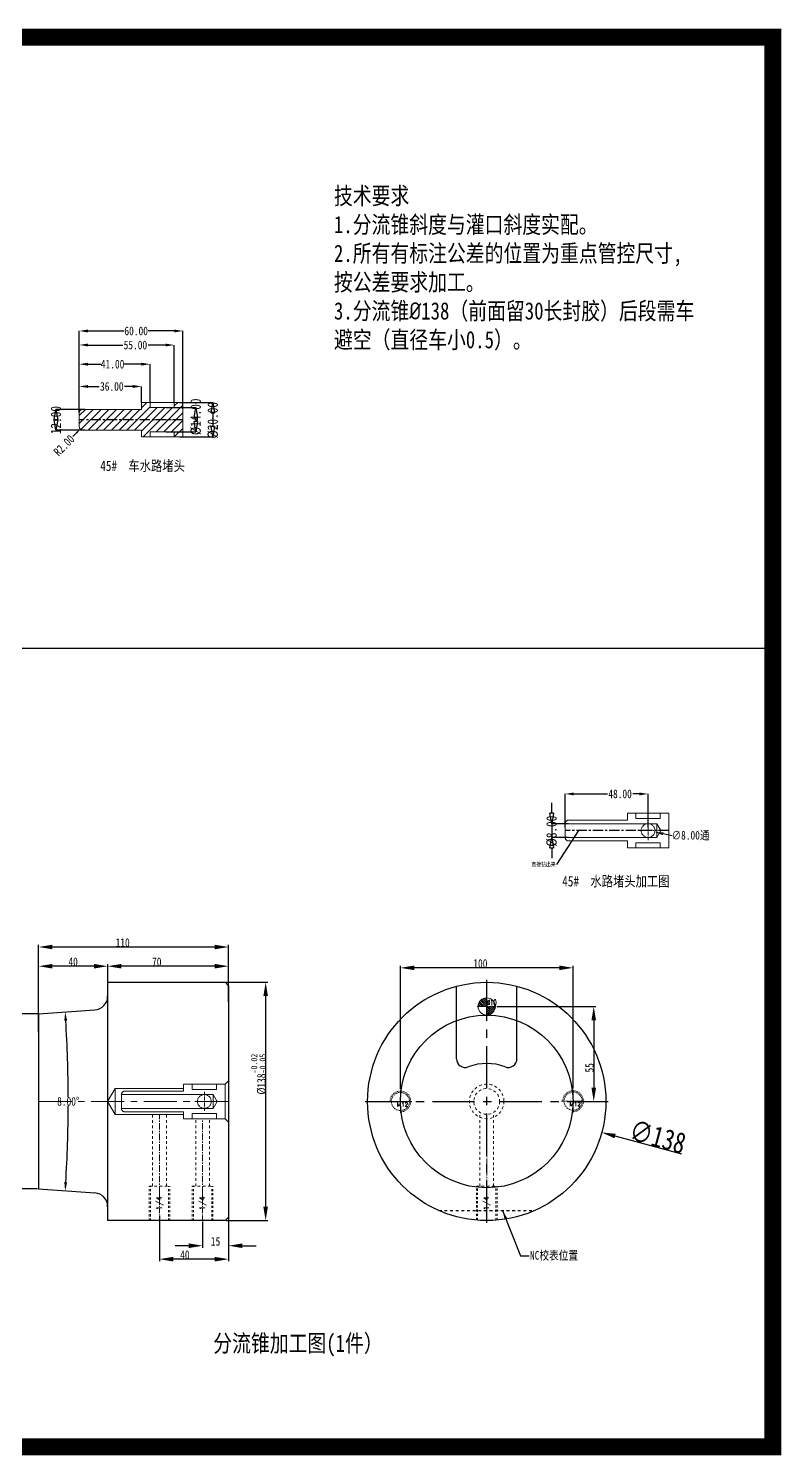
# Model space of a CAD drawing. Header units: millimetres. Extents: x 2673 to 5721, y -10743 to 3474.
# Drawn here: x 3837 to 4273, y 825 to 1651 of the extents above; entities that cross this region are included whole.
import ezdxf
from ezdxf.enums import TextEntityAlignment as Align

# ---------------------------------------------------------------- set-up
doc = ezdxf.new("R2010")
doc.units = ezdxf.units.MM
doc.header["$LTSCALE"] = 16.335
doc.header["$PDMODE"] = 3
doc.header["$PDSIZE"] = 0.3125
for name, pattern in [('CENTER', [0.6, 0.375, -0.075, 0.075, -0.075]), ('HIDDEN', [0.2, 0.1, -0.1]), ('HIDDENX2', [0.75, 0.5, -0.25])]:
    doc.linetypes.add(name, pattern=pattern)
doc.layers.get('0').update_dxf_attribs({"linetype": 'CONTINUOUS'})
doc.layers.get('Defpoints').update_dxf_attribs({"linetype": 'CONTINUOUS'})
for name, color, linetype, lineweight in [('cool', 153, 'HIDDEN', 9), ('dim', 82, 'CONTINUOUS', 9), ('epin', 13, 'CONTINUOUS', 9), ('moldbase', 7, 'CONTINUOUS', 20), ('screw', 33, 'CONTINUOUS', 13), ('虚线', 6, 'HIDDENX2', 13)]:
    doc.layers.add(name, color=color, linetype=linetype, lineweight=lineweight)
doc.layers.add('DEFAULT_2', color=8, linetype='HIDDEN')
doc.styles.get("Standard").update_dxf_attribs({"font": 'txt', "width": 0.8})
doc.styles.add('TXT', font='txt.shx', dxfattribs={"bigfont": 'gbcbig.shx'})
doc.styles.add('TXT05', font='txt.shx', dxfattribs={"width": 0.5, "bigfont": 'gbcbig.shx'})
doc.dimstyles.new('ISO-25', dxfattribs={"dimtxt": 12, "dimasz": 8, "dimexe": 1.25, "dimexo": 0.625, "dimgap": 0, "dimtad": 1, "dimdsep": 46, "dimtxsty": 'Standard', "dimcen": 0, "dimclrd": 4, "dimclre": 4, "dimclrt": 6, "dimazin": 0, "dimtfac": 1, "dimtofl": 0, "dimtmove": 0, "dimatfit": 3, "dimfxl": 0, "dimarcsym": 0})
doc.dimstyles.get("Standard").update_dxf_attribs({"dimtxt": 0.15625, "dimasz": 0.1875, "dimexe": 0.125, "dimexo": 0.0625, "dimtad": 0, "dimtih": 1, "dimtoh": 1, "dimdsep": 46, "dimtxsty": 'Standard', "dimcen": 0.09, "dimadec": 0, "dimazin": 0, "dimtp": 0.01, "dimtm": 0.01, "dimtfac": 1, "dimtofl": 0, "dimtmove": 0, "dimatfit": 3, "dimfxl": 0, "dimtolj": 1, "dimarcsym": 0})
doc.dimstyles.new('STANDARD$0', dxfattribs={"dimscale": 2, "dimtxt": 3, "dimasz": 3, "dimexe": 1.25, "dimexo": 0.625, "dimgap": 0.5, "dimtad": 0, "dimdsep": 46, "dimlunit": 6, "dimtxsty": 'Standard', "dimblk": 'CLOSEDBLANK', "dimcen": 0, "dimclrt": 2, "dimazin": 2, "dimtfac": 2, "dimtmove": 1, "dimatfit": 3, "dimfxl": 0, "dimtolj": 1, "dimtzin": 0, "dimarcsym": 0})

# ---------------------------------------------------------------- blocks, each defined once
blk = doc.blocks.new('*D461')
at = {"color": 4, "lineweight": -2}
for p, q in [((4108.36, 1084.83), (4165.49, 1084.83)), ((4164.24, 1076.83), (4164.24, 1037.83)), ((4151.65, 1029.83), (4165.49, 1029.83))]:
    blk.add_line(p, q, dxfattribs=at)
at = {"color": 4}
for points in [[(4162.91, 1076.83), (4165.58, 1076.83), (4164.24, 1084.83)], [(4162.91, 1037.83), (4165.58, 1037.83), (4164.24, 1029.83)]]:
    blk.add_solid(points, dxfattribs=at)
at = {"layer": 'Defpoints', "color": 0}
for p in [(4107.74, 1084.83), (4151.03, 1029.83), (4164.24, 1029.83)]:
    blk.add_point(p, dxfattribs=at)
at = {"color": 6, "lineweight": 0, "insert": (4161.74, 1049.31), "char_height": 5, "attachment_point": 5, "rotation": 90}
blk.add_mtext('55', dxfattribs=at)
blk = doc.blocks.new('*D462')
at = {"color": 4, "lineweight": -2}
for p, q in [((4052.24, 1037.05), (4052.24, 1108.46)), ((4152.23, 1037.24), (4152.23, 1108.46)), ((4144.23, 1107.21), (4060.24, 1107.21))]:
    blk.add_line(p, q, dxfattribs=at)
at = {"color": 4}
for points in [[(4060.24, 1108.54), (4060.24, 1105.88), (4052.24, 1107.21)], [(4144.23, 1108.54), (4144.23, 1105.88), (4152.23, 1107.21)]]:
    blk.add_solid(points, dxfattribs=at)
at = {"layer": 'Defpoints', "color": 0}
for p in [(4052.24, 1107.21), (4052.24, 1036.43), (4152.23, 1036.61)]:
    blk.add_point(p, dxfattribs=at)
at = {"color": 6, "lineweight": 0, "insert": (4098.57, 1109.71), "char_height": 5, "attachment_point": 5}
blk.add_mtext('100', dxfattribs=at)
blk = doc.blocks.new('screw_m12_g')
at = {"layer": 'screw', "color": 1, "linetype": 'CENTER', "ltscale": 0.24}
for p, q in [((-6.6, 0), (6.6, 0)), ((0, -6.6), (0, 6.6))]:
    blk.add_line(p, q, dxfattribs=at)
at = {"layer": 'screw', "color": 33, "linetype": 'HIDDEN', "ltscale": 0.24}
blk.add_circle((0, 0), 5.25, dxfattribs=at)
at = {"layer": 'screw', "color": 92, "linetype": 'HIDDEN', "ltscale": 0.24}
blk.add_arc((0, 0), 6, 270, 180, dxfattribs=at)
at = {"layer": 'screw', "color": 6, "style": 'TXT'}
blk.add_text('M12', height=2.4, dxfattribs=at).set_placement((-2.04, -3))
blk = doc.blocks.new('epin_ejp_10')
at = {"layer": 'epin'}
h = blk.add_hatch(dxfattribs=at)
h.set_pattern_fill('_ANSI31', color=123, scale=0.25, angle=90, style=0)
h.set_pattern_definition([(135, (-1645.23396, 6741.0989), (-0.56126601, -0.56126601), [])])
h.paths.add_polyline_path([(0, 5, 0.414214), (-5, 0), (0, 0)])
h.paths.add_polyline_path([(5, 0), (0, 0), (0, -5, 0.414214)])
at = {"layer": 'epin', "color": 1, "linetype": 'CENTER', "ltscale": 0.219913}
for p, q in [((-5.5, 0), (5.5, 0)), ((0, -5.5), (0, 5.5))]:
    blk.add_line(p, q, dxfattribs=at)
at = {"layer": 'epin'}
blk.add_circle((0, 0), 5, dxfattribs=at)
at = {"layer": 'epin', "color": 6, "style": 'TXT05', "width": 0.5}
blk.add_text('%%c10', height=3.5, dxfattribs=at).set_placement((0.2, 0.5))
blk = doc.blocks.new('*D480')
at = {"color": 4, "lineweight": -2}
blk.add_line((4209.62, 1183.76), (4204.5, 1184.84), dxfattribs=at)
at = {"color": 4}
blk.add_solid([(4204.67, 1185.66), (4204.32, 1184.03), (4199.61, 1185.88)], dxfattribs=at)
at = {"layer": 'Defpoints', "color": 0}
for p in [(4191.78, 1187.54), (4199.61, 1185.88)]:
    blk.add_point(p, dxfattribs=at)
at = {"color": 6, "insert": (4220.35, 1183.76), "char_height": 5, "attachment_point": 5}
blk.add_mtext('\\A1;∅8.00{\\fSimSun|b0|i0|c134|p2;通}', dxfattribs=at)
blk = doc.blocks.new('*D481')
at = {"color": 4, "lineweight": -2}
for p, q in [((4147.69, 1188.43), (4147.69, 1207.94)), ((4152.69, 1207.94), (4172.14, 1207.94)), ((4190.69, 1207.94), (4186.81, 1207.94)), ((4195.69, 1188.43), (4195.69, 1207.94))]:
    blk.add_line(p, q, dxfattribs=at)
at = {"color": 4}
for points in [[(4152.69, 1208.77), (4152.69, 1207.11), (4147.69, 1207.94)], [(4190.69, 1208.77), (4190.69, 1207.11), (4195.69, 1207.94)]]:
    blk.add_solid(points, dxfattribs=at)
at = {"layer": 'Defpoints', "color": 0}
for p in [(4147.69, 1207.94), (4147.69, 1188.43), (4195.69, 1188.43)]:
    blk.add_point(p, dxfattribs=at)
at = {"color": 6, "insert": (4179.48, 1207.94), "char_height": 5, "attachment_point": 5}
blk.add_mtext('\\A1;48.00', dxfattribs=at)
blk = doc.blocks.new('_ClosedBlank')
at = {"color": 0, "linetype": 'ByBlock', "lineweight": -2}
for p, q in [((-1, 0.17), (0, 0)), ((-1, 0.17), (-1, -0.17)), ((0, 0), (-1, -0.17))]:
    blk.add_line(p, q, dxfattribs=at)
blk = doc.blocks.new('*D466')
at = {"color": 6, "lineweight": -2}
for p, q in [((4139.88, 1196.71), (4139.88, 1202.71)), ((4149.66, 1190.71), (4139.88, 1190.71)), ((4139.88, 1190.71), (4139.88, 1182.71)), ((4149.66, 1182.71), (4139.88, 1182.71)), ((4139.88, 1176.71), (4139.88, 1170.71))]:
    blk.add_line(p, q, dxfattribs=at)
at = {"layer": 'Defpoints', "color": 0}
for p in [(4149.66, 1190.71), (4139.88, 1182.71), (4149.66, 1182.71)]:
    blk.add_point(p, dxfattribs=at)
at = {"color": 6, "lineweight": -2, "xscale": 6, "yscale": 6, "zscale": 6}
for p, rotation in [((4139.88, 1190.71), 270), ((4139.88, 1182.71), 90)]:
    blk.add_blockref('_ClosedBlank', p, dxfattribs=dict(at, rotation=rotation))
at = {"color": 4, "insert": (4139.88, 1186.4), "char_height": 6, "attachment_point": 5, "rotation": 90}
blk.add_mtext('\\A1;%%c8.00', dxfattribs=at)
blk = doc.blocks.new('*D467')
at = {"color": 6, "lineweight": -2}
for p, q in [((3869.47, 1430.68), (3852.76, 1430.68)), ((3869.47, 1418.68), (3852.76, 1418.68))]:
    blk.add_line(p, q, dxfattribs=at)
at = {"layer": 'Defpoints', "color": 0}
for p in [(3869.47, 1430.68), (3852.76, 1418.68), (3869.47, 1418.68)]:
    blk.add_point(p, dxfattribs=at)
at = {"color": 6, "lineweight": -2, "xscale": 6, "yscale": 6, "zscale": 6}
for p, rotation in [((3852.76, 1430.68), 90), ((3852.76, 1418.68), 270)]:
    blk.add_blockref('_ClosedBlank', p, dxfattribs=dict(at, rotation=rotation))
at = {"color": 4, "insert": (3852.76, 1424.45), "char_height": 6, "attachment_point": 5, "rotation": 90}
blk.add_mtext('\\A1;12.00', dxfattribs=at)
blk = doc.blocks.new('*D482')
at = {"color": 4, "lineweight": -2}
for p, q in [((3866.22, 1428.68), (3866.22, 1443.94)), ((3871.22, 1443.94), (3877.76, 1443.94)), ((3897.22, 1443.94), (3892.43, 1443.94)), ((3902.22, 1434.68), (3902.22, 1443.94))]:
    blk.add_line(p, q, dxfattribs=at)
at = {"color": 4}
for points in [[(3871.22, 1444.77), (3871.22, 1443.1), (3866.22, 1443.94)], [(3897.22, 1444.77), (3897.22, 1443.1), (3902.22, 1443.94)]]:
    blk.add_solid(points, dxfattribs=at)
at = {"layer": 'Defpoints', "color": 0}
for p in [(3902.22, 1443.94), (3902.22, 1434.68), (3866.22, 1428.68)]:
    blk.add_point(p, dxfattribs=at)
at = {"color": 6, "insert": (3885.09, 1443.94), "char_height": 5, "attachment_point": 5}
blk.add_mtext('\\A1;36.00', dxfattribs=at)
blk = doc.blocks.new('*D483')
at = {"color": 4, "lineweight": -2}
for p, q in [((3866.22, 1428.68), (3866.22, 1456.84)), ((3871.22, 1456.84), (3878.89, 1456.84)), ((3902.22, 1456.84), (3892.23, 1456.84)), ((3907.22, 1434.68), (3907.22, 1456.84))]:
    blk.add_line(p, q, dxfattribs=at)
at = {"color": 4}
for points in [[(3871.22, 1457.68), (3871.22, 1456.01), (3866.22, 1456.84)], [(3902.22, 1457.68), (3902.22, 1456.01), (3907.22, 1456.84)]]:
    blk.add_solid(points, dxfattribs=at)
at = {"layer": 'Defpoints', "color": 0}
for p in [(3907.22, 1456.84), (3907.22, 1434.68), (3866.22, 1428.68)]:
    blk.add_point(p, dxfattribs=at)
at = {"color": 6, "insert": (3885.56, 1456.84), "char_height": 5, "attachment_point": 5}
blk.add_mtext('\\A1;41.00', dxfattribs=at)
blk = doc.blocks.new('*D484')
at = {"color": 4, "lineweight": -2}
for p, q in [((3866.22, 1428.68), (3866.22, 1467.95)), ((3871.22, 1467.95), (3891.42, 1467.95)), ((3916.22, 1467.95), (3906.09, 1467.95)), ((3921.22, 1434.68), (3921.22, 1467.95))]:
    blk.add_line(p, q, dxfattribs=at)
at = {"color": 4}
for points in [[(3871.22, 1468.78), (3871.22, 1467.12), (3866.22, 1467.95)], [(3916.22, 1468.78), (3916.22, 1467.12), (3921.22, 1467.95)]]:
    blk.add_solid(points, dxfattribs=at)
at = {"layer": 'Defpoints', "color": 0}
for p in [(3921.22, 1467.95), (3921.22, 1434.68), (3866.22, 1428.68)]:
    blk.add_point(p, dxfattribs=at)
at = {"color": 6, "insert": (3898.75, 1467.95), "char_height": 5, "attachment_point": 5}
blk.add_mtext('\\A1;55.00', dxfattribs=at)
blk = doc.blocks.new('*D485')
at = {"color": 4, "lineweight": -2}
for p, q in [((3866.22, 1428.68), (3866.22, 1476.07)), ((3871.22, 1476.07), (3892.19, 1476.07)), ((3921.22, 1476.07), (3906.19, 1476.07)), ((3926.22, 1430.96), (3926.22, 1476.07))]:
    blk.add_line(p, q, dxfattribs=at)
at = {"color": 4}
for points in [[(3871.22, 1476.91), (3871.22, 1475.24), (3866.22, 1476.07)], [(3921.22, 1476.91), (3921.22, 1475.24), (3926.22, 1476.07)]]:
    blk.add_solid(points, dxfattribs=at)
at = {"layer": 'Defpoints', "color": 0}
for p in [(3926.22, 1476.07), (3926.22, 1430.96), (3866.22, 1428.68)]:
    blk.add_point(p, dxfattribs=at)
at = {"color": 6, "insert": (3899.19, 1476.07), "char_height": 5, "attachment_point": 5}
blk.add_mtext('\\A1;60.00', dxfattribs=at)
blk = doc.blocks.new('*D486')
at = {"color": 6, "lineweight": -2}
for p, q in [((3916.58, 1431.68), (3933.76, 1431.68)), ((3933.76, 1425.68), (3933.76, 1423.68)), ((3916.58, 1417.68), (3933.76, 1417.68))]:
    blk.add_line(p, q, dxfattribs=at)
at = {"layer": 'Defpoints', "color": 0}
for p in [(3916.58, 1431.68), (3916.58, 1417.68), (3933.76, 1417.68)]:
    blk.add_point(p, dxfattribs=at)
at = {"color": 6, "lineweight": -2, "xscale": 6, "yscale": 6, "zscale": 6}
for p, rotation in [((3933.76, 1431.68), 90), ((3933.76, 1417.68), 270)]:
    blk.add_blockref('_ClosedBlank', p, dxfattribs=dict(at, rotation=rotation))
at = {"color": 4, "insert": (3933.76, 1426.37), "char_height": 6, "attachment_point": 5, "rotation": 90}
blk.add_mtext('\\A1;%%c14.00', dxfattribs=at)
blk = doc.blocks.new('*D487')
at = {"color": 6, "lineweight": -2}
for p, q in [((3924.29, 1434.68), (3943.64, 1434.68)), ((3943.64, 1428.68), (3943.64, 1420.68)), ((3924.29, 1414.68), (3943.64, 1414.68))]:
    blk.add_line(p, q, dxfattribs=at)
at = {"layer": 'Defpoints', "color": 0}
for p in [(3924.29, 1434.68), (3924.29, 1414.68), (3943.64, 1414.68)]:
    blk.add_point(p, dxfattribs=at)
at = {"color": 6, "lineweight": -2, "xscale": 6, "yscale": 6, "zscale": 6}
for p, rotation in [((3943.64, 1434.68), 90), ((3943.64, 1414.68), 270)]:
    blk.add_blockref('_ClosedBlank', p, dxfattribs=dict(at, rotation=rotation))
at = {"color": 4, "insert": (3943.64, 1424.36), "char_height": 6, "attachment_point": 5, "rotation": 90}
blk.add_mtext('\\A1;%%c20.00', dxfattribs=at)
blk = doc.blocks.new('*D488')
at = {"color": 6, "lineweight": -2}
blk.add_line((3862.59, 1415), (3864.71, 1417.13), dxfattribs=at)
at = {"color": 6}
blk.add_solid([(3864.35, 1417.48), (3865.06, 1416.78), (3866.82, 1419.26)], dxfattribs=at)
at = {"layer": 'Defpoints', "color": 0}
for p in [(3866.82, 1419.26), (3868.22, 1420.68)]:
    blk.add_point(p, dxfattribs=at)
at = {"color": 4, "insert": (3857.43, 1409.79), "char_height": 5, "attachment_point": 5, "rotation": 45.25651}
blk.add_mtext('\\A1;R2.00', dxfattribs=at)
blk = doc.blocks.new('*D504')
at = {"color": 4, "lineweight": -2}
blk.add_line((4215.2, 999.37), (4176.58, 1009.78), dxfattribs=at)
at = {"color": 4}
blk.add_solid([(4176.93, 1011.07), (4176.23, 1008.5), (4168.86, 1011.87)], dxfattribs=at)
at = {"layer": 'Defpoints', "color": 0}
for p in [(4035.61, 1047.79), (4168.86, 1011.87)]:
    blk.add_point(p, dxfattribs=at)
at = {"color": 6, "insert": (4201.32, 1009.33), "char_height": 12, "attachment_point": 5, "rotation": 344.91117}
blk.add_mtext('∅138', dxfattribs=at)
blk = doc.blocks.new('*D505')
at = {"color": 4, "lineweight": -2}
for p, q in [((3882.69, 1086.95), (3882.69, 1109.41)), ((3944.69, 1108.16), (3890.69, 1108.16)), ((3952.69, 1092.45), (3952.69, 1109.41))]:
    blk.add_line(p, q, dxfattribs=at)
at = {"color": 4}
for points in [[(3890.69, 1109.49), (3890.69, 1106.83), (3882.69, 1108.16)], [(3944.69, 1109.49), (3944.69, 1106.83), (3952.69, 1108.16)]]:
    blk.add_solid(points, dxfattribs=at)
at = {"layer": 'Defpoints', "color": 0}
for p in [(3882.69, 1108.16), (3952.69, 1091.83), (3882.69, 1086.33)]:
    blk.add_point(p, dxfattribs=at)
at = {"color": 6, "lineweight": 0, "insert": (3911.14, 1110.66), "char_height": 5, "attachment_point": 5}
blk.add_mtext('70', dxfattribs=at)
blk = doc.blocks.new('*D506')
at = {"color": 4, "lineweight": -2}
for p, q in [((3842.69, 1069.89), (3842.69, 1120.53)), ((3944.69, 1119.28), (3850.69, 1119.28)), ((3952.69, 1087.45), (3952.69, 1120.53))]:
    blk.add_line(p, q, dxfattribs=at)
at = {"color": 4}
for points in [[(3850.69, 1120.61), (3850.69, 1117.94), (3842.69, 1119.28)], [(3944.69, 1120.61), (3944.69, 1117.94), (3952.69, 1119.28)]]:
    blk.add_solid(points, dxfattribs=at)
at = {"layer": 'Defpoints', "color": 0}
for p in [(3842.69, 1119.28), (3952.69, 1086.83), (3842.69, 1069.26)]:
    blk.add_point(p, dxfattribs=at)
at = {"color": 6, "lineweight": 0, "insert": (3891.38, 1121.78), "char_height": 5, "attachment_point": 5}
blk.add_mtext('110', dxfattribs=at)
blk = doc.blocks.new('*D507')
at = {"color": 4, "lineweight": -2}
for p, q in [((3842.69, 1069.89), (3842.69, 1109.41)), ((3874.69, 1108.16), (3850.69, 1108.16)), ((3882.69, 1087.34), (3882.69, 1109.41))]:
    blk.add_line(p, q, dxfattribs=at)
at = {"color": 4}
for points in [[(3850.69, 1109.49), (3850.69, 1106.83), (3842.69, 1108.16)], [(3874.69, 1109.49), (3874.69, 1106.83), (3882.69, 1108.16)]]:
    blk.add_solid(points, dxfattribs=at)
at = {"layer": 'Defpoints', "color": 0}
for p in [(3842.69, 1108.16), (3882.69, 1086.72), (3842.69, 1069.26)]:
    blk.add_point(p, dxfattribs=at)
at = {"color": 6, "lineweight": 0, "insert": (3862.69, 1110.66), "char_height": 5, "attachment_point": 5}
blk.add_mtext('40', dxfattribs=at)
blk = doc.blocks.new('*D508')
at = {"color": 4, "lineweight": -2}
for p, q in [((3951.31, 1098.83), (3975.44, 1098.83)), ((3974.19, 1090.83), (3974.19, 968.83)), ((3951.31, 960.83), (3975.44, 960.83))]:
    blk.add_line(p, q, dxfattribs=at)
at = {"color": 4}
for points in [[(3972.86, 1090.83), (3975.53, 1090.83), (3974.19, 1098.83)], [(3972.86, 968.83), (3975.53, 968.83), (3974.19, 960.83)]]:
    blk.add_solid(points, dxfattribs=at)
at = {"layer": 'Defpoints', "color": 0}
for p in [(3950.69, 1098.83), (3950.69, 960.83), (3974.19, 960.83)]:
    blk.add_point(p, dxfattribs=at)
at = {"color": 6, "lineweight": 0, "insert": (3970.11, 1045.64), "char_height": 5, "attachment_point": 5, "rotation": 90}
blk.add_mtext('%%C138{\\H0.7x;\\S-0.02^ -0.05;}', dxfattribs=at)
blk = doc.blocks.new('*D509')
at = {"color": 4, "lineweight": -2}
for p, q in [((3937.69, 960.2), (3937.69, 945.02)), ((3952.69, 964.17), (3952.69, 945.02)), ((3929.69, 946.27), (3921.69, 946.27)), ((3960.69, 946.27), (3968.69, 946.27))]:
    blk.add_line(p, q, dxfattribs=at)
at = {"color": 4}
for points in [[(3929.69, 947.6), (3929.69, 944.93), (3937.69, 946.27)], [(3960.69, 947.6), (3960.69, 944.93), (3952.69, 946.27)]]:
    blk.add_solid(points, dxfattribs=at)
at = {"layer": 'Defpoints', "color": 0}
for p in [(3937.69, 960.83), (3952.69, 964.79), (3952.69, 946.27)]:
    blk.add_point(p, dxfattribs=at)
at = {"color": 6, "lineweight": 0, "insert": (3945.19, 948.77), "char_height": 5, "attachment_point": 5}
blk.add_mtext('15', dxfattribs=at)
blk = doc.blocks.new('*D510')
at = {"color": 4, "lineweight": -2}
for p, q in [((3912.69, 963.71), (3912.69, 937.23)), ((3952.69, 966.52), (3952.69, 937.23)), ((3944.69, 938.48), (3920.69, 938.48))]:
    blk.add_line(p, q, dxfattribs=at)
at = {"color": 4}
for points in [[(3920.69, 939.81), (3920.69, 937.14), (3912.69, 938.48)], [(3944.69, 939.81), (3944.69, 937.14), (3952.69, 938.48)]]:
    blk.add_solid(points, dxfattribs=at)
at = {"layer": 'Defpoints', "color": 0}
for p in [(3952.69, 967.15), (3912.69, 964.33), (3912.69, 938.48)]:
    blk.add_point(p, dxfattribs=at)
at = {"color": 6, "lineweight": 0, "insert": (3927.42, 940.98), "char_height": 5, "attachment_point": 5}
blk.add_mtext('40', dxfattribs=at)
blk = doc.blocks.new('*D511')
at = {"color": 4, "lineweight": -2}
for p, q in [((3842.06, 1080.53), (3828.81, 1080.53)), ((3830.06, 1072.53), (3830.06, 987.13)), ((3842.06, 979.13), (3828.81, 979.13))]:
    blk.add_line(p, q, dxfattribs=at)
at = {"color": 4}
for points in [[(3828.73, 1072.53), (3831.4, 1072.53), (3830.06, 1080.53)], [(3828.73, 987.13), (3831.4, 987.13), (3830.06, 979.13)]]:
    blk.add_solid(points, dxfattribs=at)
at = {"layer": 'Defpoints', "color": 0}
for p in [(3842.69, 1080.53), (3830.06, 979.13), (3842.69, 979.13)]:
    blk.add_point(p, dxfattribs=at)
at = {"color": 6, "lineweight": 0, "insert": (3827.56, 1031.02), "char_height": 5, "attachment_point": 5, "rotation": 90}
blk.add_mtext('%%c101.4', dxfattribs=at)
blk = doc.blocks.new('*D512')
at = {"color": 4, "lineweight": -2}
for start, end in [(0.19285, 3.61401), (356.3857, 359.80686)]:
    blk.add_arc((3117.68, 1029.83), 742.2, start, end, dxfattribs=at)
at = {"color": 4}
for points in [[(3857.57, 1076.56), (3859.24, 1076.67), (3858.07, 1081.6)], [(3859.24, 982.99), (3857.57, 983.1), (3858.07, 978.05)]]:
    blk.add_solid(points, dxfattribs=at)
at = {"layer": 'Defpoints', "color": 0}
for p in [(3875.29, 1082.81), (3842.69, 1080.53), (3859.68, 1012.56), (3842.69, 979.13), (3875.25, 976.85)]:
    blk.add_point(p, dxfattribs=at)
at = {"color": 6, "insert": (3859.88, 1029.83), "char_height": 5, "attachment_point": 5}
blk.add_mtext('\\A1;8.00°', dxfattribs=at)

msp = doc.modelspace()

# ---------------------------------------------------------------- hatches: boundary and pattern name
h = msp.add_hatch()
h.set_pattern_fill('ANSI31', color=4, style=0)
h.set_pattern_definition([(45, (3433.057, 567.3012), (-2.245064, 2.245064), [])])
h.paths.add_polyline_path([(3907.225, 1431.682), (3907.225, 1434.682), (3902.225, 1434.682), (3902.225, 1430.682), (3868.225, 1430.682, 0.4142136), (3866.225, 1428.682), (3866.225, 1424.682), (3926.225, 1424.682), (3926.225, 1434.682), (3921.225, 1434.682), (3921.225, 1431.682)])
h.paths.add_polyline_path([(3866.225, 1424.682), (3866.225, 1420.682, 0.4142136), (3868.225, 1418.682), (3902.225, 1418.682), (3902.225, 1414.682), (3907.225, 1414.682), (3907.225, 1417.682), (3921.225, 1417.682), (3921.225, 1414.682), (3926.225, 1414.682), (3926.225, 1424.682), (3919.725, 1424.682), (3919.725, 1424.682), (3908.725, 1424.682), (3908.725, 1424.682)])

# ---------------------------------------------------------------- linework, layer by layer
at = {"color": 1, "linetype": 'CENTER', "ltscale": 0.970285}
for p, q in [((3926.225, 1424.682), (3866.225, 1424.682)), ((4207.694, 1186.711), (4147.694, 1186.711))]:
    msp.add_line(p, q, dxfattribs=at)
for p, q in [((3299.301, 1292.367), (4267.959, 1292.367)), ((3882.687, 1098.829), (3882.687, 960.829)), ((3882.687, 1098.829), (3950.687, 1098.828)), ((3950.687, 1098.828), (3952.687, 1096.828)), ((3952.687, 1096.828), (3952.687, 962.829)), ((3842.687, 1080.528), (3875.294, 1082.808)), ((3842.687, 1080.528), (3842.687, 979.129)), ((3842.687, 979.129), (3875.245, 976.853)), ((3950.687, 960.828), (3882.687, 960.829)), ((3950.687, 960.829), (3952.687, 962.829))]:
    msp.add_line(p, q)
at = {"color": 1, "linetype": 'CENTER', "ltscale": 3.980655}
for p, q in [((4102.236, 959.429), (4102.236, 1100.229)), ((4031.836, 1029.829), (4172.636, 1029.829))]:
    msp.add_line(p, q, dxfattribs=at)
at = {"color": 3, "linetype": 'Continuous'}
for p, q in [((4084.736, 1054.52), (4084.736, 1096.573)), ((4119.736, 1054.52), (4119.736, 1096.573))]:
    msp.add_line(p, q, dxfattribs=at)
at = {"const_width": 10}
msp.add_lwpolyline([(4267.959, 829.788), (3299.301, 829.788), (3299.301, 1646.248), (4267.959, 1646.248)], close=True, dxfattribs=at)
for radius in [69, 50]:
    msp.add_circle((4102.236, 1029.829), radius)
for centre, start, end in [((3874.687, 1090.785), 274, 0), ((3874.687, 968.872), 0, 86)]:
    msp.add_arc(centre, 8, start, end)
at = {"color": 3, "linetype": 'Continuous'}
for centre, radius, start, end in [((4089.736, 1054.52), 5, 180, 290.924832), ((4102.236, 1021.829), 30, 69.075168, 110.924832), ((4114.736, 1054.52), 5, 249.075168, 0)]:
    msp.add_arc(centre, radius, start, end, dxfattribs=at)
at = {"layer": 'cool', "ltscale": 0.932966}
for p, q in [((3908.687, 980.828), (3908.687, 1022.329)), ((3916.687, 980.828), (3916.687, 1022.329)), ((3933.687, 980.828), (3933.687, 1019.829)), ((3941.687, 980.828), (3941.687, 1019.829)), ((4098.236, 980.828), (4098.236, 1023.484)), ((4106.236, 980.828), (4106.236, 1023.484)), ((3906.687, 980.828), (3918.687, 980.828)), ((3931.687, 980.828), (3943.687, 980.828)), ((4096.236, 980.828), (4108.236, 980.828))]:
    msp.add_line(p, q, dxfattribs=at)
at = {"layer": 'cool', "color": 1, "linetype": 'CENTER', "ltscale": 0.621977}
for p, q in [((3912.687, 970.828), (3912.687, 1022.329)), ((3937.687, 970.828), (3937.687, 1019.829)), ((4102.236, 980.828), (4102.236, 1021.829))]:
    msp.add_line(p, q, dxfattribs=at)
at = {"layer": 'cool', "ltscale": 0.932966}
for radius in [10, 7.5]:
    msp.add_circle((4102.236, 1029.829), radius, dxfattribs=at)
at = {"layer": 'DEFAULT_2', "color": 8, "linetype": 'HIDDEN'}
msp.add_line((4074.526, 966.637), (4129.945, 966.637), dxfattribs=at)
at = {"layer": 'moldbase', "color": 1, "linetype": 'CENTER', "ltscale": 3.109887}
msp.add_line((3842.687, 1029.829), (3952.687, 1029.829), dxfattribs=at)
at = {"layer": 'screw', "color": 92, "linetype": 'HIDDEN', "ltscale": 0.746373}
for p, q in [((3906.687, 960.828), (3906.687, 980.828)), ((3918.687, 960.828), (3918.687, 980.828)), ((3931.687, 960.828), (3931.687, 980.828)), ((3943.687, 960.828), (3943.687, 980.828)), ((4096.236, 961.135), (4096.236, 980.828)), ((4108.236, 961.135), (4108.236, 980.828))]:
    msp.add_line(p, q, dxfattribs=at)
at = {"layer": 'screw', "linetype": 'HIDDEN', "ltscale": 0.746373}
for p, q in [((3907.437, 960.828), (3907.437, 980.828)), ((3917.937, 960.828), (3917.937, 980.828)), ((3932.437, 960.828), (3932.437, 980.828)), ((3942.937, 960.828), (3942.937, 980.828)), ((4096.986, 961.063), (4096.986, 980.828)), ((4107.486, 961.063), (4107.486, 980.828))]:
    msp.add_line(p, q, dxfattribs=at)
at = {"layer": 'screw', "color": 1, "linetype": 'CENTER', "ltscale": 0.466483}
for p, q in [((3912.687, 960.828), (3912.687, 980.828)), ((3937.687, 960.828), (3937.687, 980.828)), ((4102.236, 960.829), (4102.236, 980.828))]:
    msp.add_line(p, q, dxfattribs=at)
at = {"layer": '虚线', "ltscale": 10}
for p, q in [((3902.225, 1430.682), (3868.225, 1430.682)), ((3902.225, 1434.682), (3902.225, 1430.682)), ((3926.225, 1434.682), (3902.225, 1434.682)), ((3907.225, 1434.682), (3907.225, 1431.682)), ((3921.225, 1431.682), (3907.225, 1431.682)), ((3921.225, 1434.682), (3921.225, 1431.682)), ((3926.225, 1434.682), (3926.225, 1414.682)), ((3866.225, 1420.682), (3866.225, 1428.682)), ((3902.225, 1418.682), (3868.225, 1418.682)), ((3902.225, 1414.682), (3902.225, 1418.682)), ((3926.225, 1414.682), (3902.225, 1414.682)), ((3907.225, 1414.682), (3907.225, 1417.682)), ((3921.225, 1417.682), (3907.225, 1417.682)), ((3921.225, 1414.682), (3921.225, 1417.682)), ((4142.694, 1190.711), (4200.818, 1190.711)), ((4147.694, 1182.711), (4147.694, 1190.711)), ((4183.694, 1192.711), (4149.694, 1192.711)), ((4183.694, 1196.711), (4183.694, 1192.711)), ((4207.694, 1196.711), (4183.694, 1196.711)), ((4188.694, 1196.711), (4188.694, 1193.711)), ((4202.694, 1193.711), (4188.694, 1193.711)), ((4200.816, 1190.711), (4200.798, 1182.715)), ((4203.115, 1186.728), (4200.816, 1190.711)), ((4202.694, 1196.711), (4202.694, 1193.711)), ((4207.694, 1196.711), (4207.694, 1176.711)), ((4142.694, 1182.711), (4200.795, 1182.711)), ((4203.115, 1186.728), (4200.795, 1182.711)), ((4183.694, 1180.711), (4149.694, 1180.711)), ((4183.694, 1176.711), (4183.694, 1180.711)), ((4207.694, 1176.711), (4183.694, 1176.711)), ((4188.694, 1176.711), (4188.694, 1179.711)), ((4202.694, 1179.711), (4188.694, 1179.711)), ((4202.694, 1176.711), (4202.694, 1179.711)), ((3950.687, 1039.829), (3952.687, 1041.829)), ((3882.687, 1029.829), (3887.017, 1037.329)), ((3926.687, 1037.329), (3887.017, 1037.329)), ((3887.017, 1037.329), (3887.017, 1022.329)), ((3890.687, 1033.829), (3943.812, 1033.829)), ((3890.687, 1025.829), (3890.687, 1033.829)), ((3926.687, 1035.829), (3892.685, 1035.829)), ((3926.687, 1039.829), (3926.687, 1035.829)), ((3950.687, 1039.829), (3926.687, 1039.829)), ((3931.687, 1039.829), (3931.687, 1036.829)), ((3945.687, 1036.829), (3931.687, 1036.829)), ((3943.81, 1033.829), (3943.791, 1025.833)), ((3946.109, 1029.846), (3943.81, 1033.829)), ((3945.687, 1039.829), (3945.687, 1036.829)), ((3950.687, 1039.829), (3950.687, 1019.829)), ((3882.687, 1029.829), (3887.017, 1022.329)), ((3890.687, 1025.829), (3943.789, 1025.829)), ((3946.109, 1029.846), (3943.789, 1025.829)), ((3926.687, 1022.329), (3887.017, 1022.329)), ((3926.687, 1023.829), (3892.687, 1023.829)), ((3926.687, 1019.829), (3926.687, 1023.829)), ((3950.687, 1019.829), (3926.687, 1019.829)), ((3931.687, 1019.829), (3931.687, 1022.829)), ((3945.687, 1022.829), (3931.687, 1022.829)), ((3945.687, 1019.829), (3945.687, 1022.829)), ((3950.687, 1019.829), (3952.687, 1017.829))]:
    msp.add_line(p, q, dxfattribs=at)
at = {"layer": '虚线', "color": 1, "linetype": 'CENTER', "ltscale": 0.310989}
for p, q in [((3908.725, 1424.682), (3919.725, 1424.682)), ((4195.694, 1181.211), (4195.694, 1192.211)), ((4190.194, 1186.711), (4201.194, 1186.711)), ((3938.687, 1024.329), (3938.687, 1035.329)), ((3933.187, 1029.829), (3944.187, 1029.829))]:
    msp.add_line(p, q, dxfattribs=at)
at = {"layer": '虚线', "ltscale": 10}
for centre in [(4195.694, 1186.711), (3938.687, 1029.829)]:
    msp.add_circle(centre, 4, dxfattribs=at)
for centre, start, end in [((3868.225, 1428.682), 90, 180), ((3868.225, 1420.682), 180, 270), ((4149.694, 1190.711), 90, 180), ((4149.694, 1182.711), 180, 270), ((3892.687, 1033.829), 90, 180), ((3892.687, 1025.829), 180, 270)]:
    msp.add_arc(centre, 2, start, end, dxfattribs=at)

# ---------------------------------------------------------------- block references
at = {"layer": 'epin'}
msp.add_blockref('epin_ejp_10', (4102.236, 1084.829), dxfattribs=at)
at = {"layer": 'screw'}
for p in [(4052.236, 1029.829), (4152.234, 1030.012)]:
    msp.add_blockref('screw_m12_g', p, dxfattribs=at)

# ---------------------------------------------------------------- texts
at = {"attachment_point": 1}
for s, insert, char_height, width in [('{\\fSimSun|b0|i0|c134|p2;技术要求\\P1.分流锥斜度与灌口斜度实配。\\P2.所有有标注公差的位置为重点管控尺寸,按公差要求加工。\\P3.分流锥\\fISOCPEUR|b0|i0|c0|p34;%%C\\fSimSun|b0|i0|c134|p2;138（前面留30长封胶）后段需车避空（直径车小0.5）。}', (4013.755, 1559.402), 10, 209.44801), ('{\\fSimSun|b0|i0|c134|p2;45#  车水路堵头}', (3878.363, 1400.979), 6, 71.53055), ('{\\fSimSun|b0|i0|c134|p2;45#  水路堵头加工图}', (4145.941, 1160.372), 6, 71.53055), ('{\\fSimSun|b0|i0|c134|p2; 分流锥加工图(1件）}', (3938.38, 894.782), 10, 137.03382)]:
    msp.add_mtext(s, dxfattribs=dict(at, insert=insert, char_height=char_height, width=width))
at = {"layer": 'dim'}
for s, insert, char_height, attachment_point in [('\\A1;{\\fSimSun|b0|i0|c134|p2;直接钻出来}', (4142.151, 1167.029), 2.5, 6), ('\\A1;NC{\\fSimSun|b0|i0|c134|p2;校表位置}', (4127.308, 940.378), 5, 4)]:
    msp.add_mtext(s, dxfattribs=dict(at, insert=insert, char_height=char_height, attachment_point=attachment_point))
at = {"layer": 'screw', "color": 222, "linetype": 'HIDDEN', "ltscale": 0.746373, "style": 'TXT'}
for rotation, p in [(89.99973, (3912.687, 970.828)), (89.99973, (3937.687, 970.828)), (90, (4102.236, 970.829))]:
    msp.add_text('1/4', height=3, rotation=rotation, dxfattribs=at).set_placement(p, align=Align.MIDDLE)

# ---------------------------------------------------------------- dimensions: what is measured, and where the dimension line sits
for base, p1, p2, picture, middle in [((3926.225, 1476.074), (3866.225, 1428.682), (3926.225, 1430.961), '*D485', (3899.19, 1476.074)), ((3921.225, 1467.951), (3866.225, 1428.682), (3921.225, 1434.682), '*D484', (3898.755, 1467.951)), ((3907.225, 1456.844), (3866.225, 1428.682), (3907.225, 1434.682), '*D483', (3885.561, 1456.844)), ((3902.225, 1443.937), (3866.225, 1428.682), (3902.225, 1434.682), '*D482', (3885.093, 1443.937)), ((4147.694, 1207.939), (4195.694, 1188.429), (4147.694, 1188.429), '*D481', (4179.476, 1207.939))]:
    dim = msp.add_linear_dim(base=base, p1=p1, p2=p2, dimstyle='STANDARD$0', override={"dimscale": 1, "dimtxt": 5, "dimasz": 5, "dimexe": 0, "dimexo": 0, "dimgap": 0, "dimtih": 1, "dimtoh": 1, "dimzin": 0, "dimlunit": 2, "dimclrd": 4, "dimclre": 4, "dimclrt": 6, "dimazin": 0, "dimtp": 0.01, "dimtm": 0.01, "dimtfac": 1, "dimtofl": 0, "dimtmove": 0, "dimfxl": 1.25})
    dim.commit()
    dim.dimension.update_dxf_attribs({"geometry": picture, "text_midpoint": middle, "dimtype": 160})
for base, p1, p2, override, picture, middle in [((3933.759, 1417.682), (3916.579, 1431.682), (3916.579, 1417.682), {"dimexe": 0, "dimexo": 0, "dimgap": 0, "dimzin": 0, "dimclrd": 6, "dimclre": 6, "dimclrt": 4}, '*D486', (3933.759, 1426.372)), ((3943.638, 1414.682), (3924.288, 1434.682), (3924.288, 1414.682), {"dimexe": 0, "dimexo": 0, "dimgap": 0, "dimzin": 0, "dimclrd": 6, "dimclre": 6, "dimclrt": 4}, '*D487', (3943.638, 1424.363)), ((4139.877, 1182.711), (4149.656, 1190.711), (4149.656, 1182.711), {"dimtxt": 3, "dimexe": 0, "dimexo": 0, "dimgap": 0, "dimzin": 0, "dimclrd": 6, "dimclre": 6, "dimclrt": 4}, '*D466', (4139.877, 1186.395))]:
    dim = msp.add_linear_dim(base=base, p1=p1, p2=p2, angle=90, text='%%c<>', dimstyle='STANDARD$0', override=override)
    dim.commit()
    dim.dimension.update_dxf_attribs({"geometry": picture, "text_midpoint": middle, "dimtype": 160})
dim = msp.add_linear_dim(base=(3852.758, 1418.682), p1=(3869.469, 1430.682), p2=(3869.469, 1418.682), angle=90, dimstyle='STANDARD$0', override={"dimexe": 0, "dimexo": 0, "dimgap": 0, "dimzin": 0, "dimclrd": 6, "dimclre": 6, "dimclrt": 4})
dim.commit()
dim.dimension.update_dxf_attribs({"geometry": '*D467', "text_midpoint": (3852.758, 1424.451), "dimtype": 160})
dim = msp.add_radius_dim(center=(3868.225, 1420.682), mpoint=(3866.817, 1419.262), dimstyle='Standard', override={"dimtxt": 5, "dimasz": 3, "dimexe": 0, "dimexo": 0, "dimgap": 0, "dimtih": 0, "dimtoh": 0, "dimzin": 0, "dimcen": 0, "dimclrd": 6, "dimclre": 6, "dimclrt": 4, "dimadec": 2, "dimtp": 0, "dimtm": 0, "dimtzin": 0})
dim.commit()
dim.dimension.update_dxf_attribs({"geometry": '*D488', "text_midpoint": (3857.431, 1409.792)})
dim = msp.add_diameter_dim_2p(p1=(4191.781, 1187.541), p2=(4199.607, 1185.881), text='<>{\\fSimSun|b0|i0|c134|p2;通}', dimstyle='Standard', override={"dimtxt": 5, "dimasz": 5, "dimexe": 0, "dimexo": 0, "dimgap": 0, "dimzin": 0, "dimcen": 0, "dimclrd": 4, "dimclre": 4, "dimclrt": 6, "dimadec": 2, "dimfxl": 1.25, "dimtzin": 0})
dim.commit()
dim.dimension.update_dxf_attribs({"geometry": '*D480', "text_midpoint": (4209.618, 1183.758), "dimtype": 163})
at = {"color": 6, "lineweight": 0}
for base, p1, p2, picture, middle in [((3842.687, 1119.275), (3952.687, 1086.828), (3842.687, 1069.262), '*D506', (3891.378, 1119.275)), ((3882.687, 1108.161), (3952.687, 1091.828), (3882.687, 1086.329), '*D505', (3911.142, 1108.161)), ((3912.687, 938.476), (3952.687, 967.146), (3912.687, 964.332), '*D510', (3927.415, 938.476)), ((3952.687, 946.267), (3937.687, 960.828), (3952.687, 964.792), '*D509', (3945.187, 946.267))]:
    dim = msp.add_linear_dim(base=base, p1=p1, p2=p2, dimstyle='ISO-25', override={"dimtxt": 5}, dxfattribs=at)
    dim.commit()
    dim.dimension.update_dxf_attribs({"geometry": picture, "text_midpoint": middle, "dimtype": 160})
dim = msp.add_linear_dim(base=(3842.687, 1108.161), p1=(3882.687, 1086.72), p2=(3842.687, 1069.262), dimstyle='ISO-25', override={"dimtxt": 5}, dxfattribs=at)
dim.commit()
dim.dimension.update_dxf_attribs({"geometry": '*D507', "text_midpoint": (3862.687, 1110.661)})
at = {"lineweight": 0}
dim = msp.add_linear_dim(base=(4052.236, 1107.209), p1=(4152.234, 1036.612), p2=(4052.236, 1036.429), dimstyle='ISO-25', override={"dimtxt": 5}, dxfattribs=at)
dim.commit()
dim.dimension.update_dxf_attribs({"geometry": '*D462', "text_midpoint": (4098.567, 1107.209), "dimtype": 160})
at = {"color": 6, "lineweight": 0}
for base, p1, p2, text, picture, middle in [((3974.193, 960.828), (3950.687, 1098.828), (3950.687, 960.828), '%%C<>{\\H0.7x;\\S-0.02^ -0.05;}', '*D508', (3974.193, 1045.638)), ((3830.065, 979.129), (3842.687, 1080.528), (3842.687, 979.129), '%%c<>', '*D511', (3830.065, 1031.02))]:
    dim = msp.add_linear_dim(base=base, p1=p1, p2=p2, angle=90, text=text, dimstyle='ISO-25', override={"dimtxt": 5}, dxfattribs=at)
    dim.commit()
    dim.dimension.update_dxf_attribs({"geometry": picture, "text_midpoint": middle, "dimtype": 160})
dim = msp.add_angular_dim_2l(base=(3859.679, 1012.558), line1=((3842.687, 979.129), (3875.245, 976.853)), line2=((3842.687, 1080.528), (3875.294, 1082.808)), dimstyle='Standard', override={"dimtxt": 5, "dimasz": 5, "dimexe": 0, "dimexo": 0, "dimgap": 0, "dimzin": 0, "dimcen": 0, "dimclrd": 4, "dimclre": 4, "dimclrt": 6, "dimadec": 2, "dimfxl": 1.25, "dimtzin": 0})
dim.commit()
dim.dimension.update_dxf_attribs({"geometry": '*D512', "text_midpoint": (3859.88, 1029.829)})
at = {"lineweight": 0}
dim = msp.add_linear_dim(base=(4164.242, 1029.829), p1=(4107.736, 1084.829), p2=(4151.027, 1029.829), angle=90, dimstyle='ISO-25', override={"dimtxt": 5}, dxfattribs=at)
dim.commit()
dim.dimension.update_dxf_attribs({"geometry": '*D461', "text_midpoint": (4164.242, 1049.314), "dimtype": 160})
dim = msp.add_diameter_dim_2p(p1=(4035.614, 1047.791), p2=(4168.857, 1011.867), dimstyle='ISO-25')
dim.commit()
dim.dimension.update_dxf_attribs({"geometry": '*D504', "text_midpoint": (4201.315, 1009.33)})

# ---------------------------------------------------------------- leaders
at = {"layer": 'dim'}
msp.add_leader([(4155.449, 1186.711), (4142.651, 1167.029)], dimstyle='Standard', override={"dimtxt": 2.5, "dimasz": 2, "dimexe": 0, "dimexo": 0, "dimgap": 0.49975, "dimtad": 0, "dimzin": 0, "dimcen": 2.673, "dimadec": 2, "dimtol": 0, "dimtzin": 0}, dxfattribs=at)
at = {"layer": 'dim', "annotation_type": 0, "has_hookline": 1, "hookline_direction": 0, "text_width": 30.467}
msp.add_leader([(4111.463, 966.637), (4121.808, 940.378), (4126.808, 940.378)], dimstyle='Standard', override={"dimtxt": 2.5, "dimasz": 5, "dimexe": 0, "dimexo": 0, "dimgap": 0.49975, "dimtad": 0, "dimzin": 0, "dimcen": 0, "dimadec": 2, "dimtol": 0, "dimtzin": 0}, dxfattribs=at)

doc.saveas('drawing.dxf')
